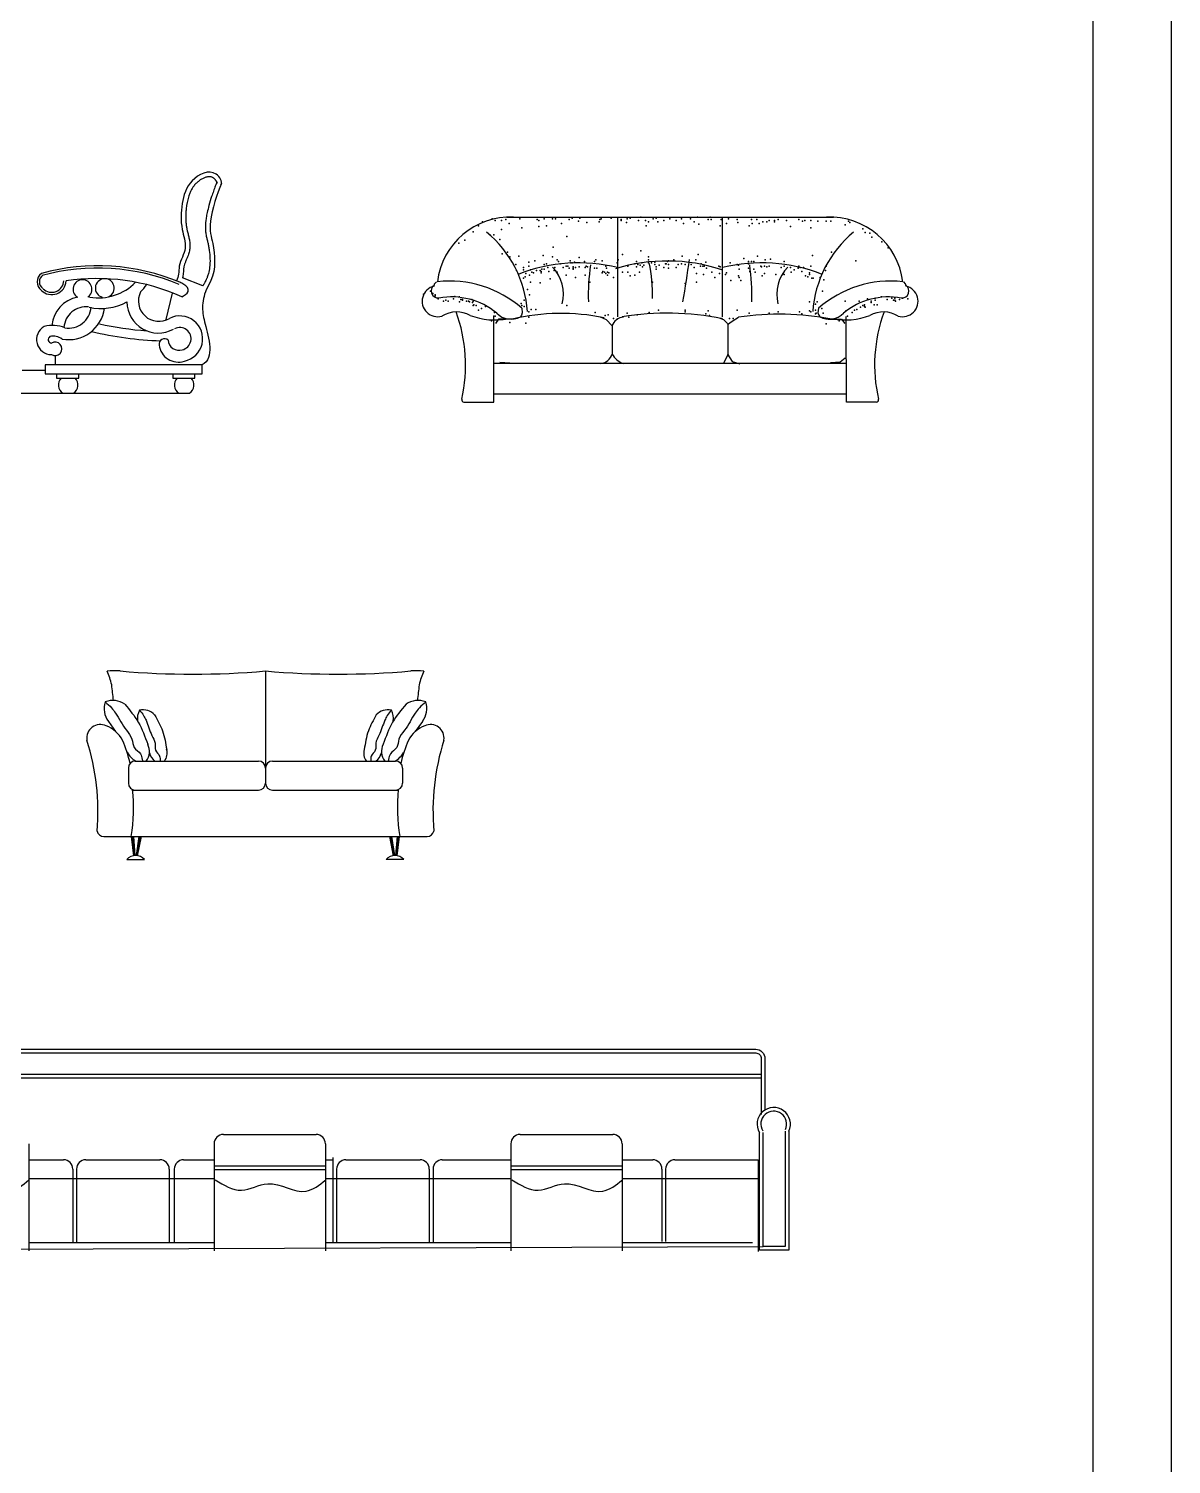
# Model space of a CAD drawing. Header units: inches. Extents: x 11.4 to 53.9, y 10.8 to 35.6.
# Drawn here: x 48.95 to 53.88, y 23.24 to 29.44 of the extents above; entities that cross this region are included whole.
import ezdxf

# ---------------------------------------------------------------- set-up
doc = ezdxf.new("R2010")
doc.units = ezdxf.units.IN
doc.header["$MEASUREMENT"] = 0
for name, color, linetype in [('02', 2, 'Continuous'), ('1', 1, 'Continuous'), ('4', 4, 'Continuous'), ('kadrbm', 4, 'Continuous')]:
    doc.layers.add(name, color=color, linetype=linetype)

# ---------------------------------------------------------------- blocks, each defined once
blk = doc.blocks.new('kadrbm')
at = {"layer": 'kadrbm', "color": 4}
blk.add_lwpolyline([(0, 0), (0, 24.7972), (21, 24.7972), (21, 0), (0, 0)], close=True, dxfattribs=at)
blk.add_lwpolyline([(20.6631, 0.3257), (20.6631, 24.4603), (0.3369, 24.4603), (0.3369, 0.3257), (20.6631, 0.3257)], dxfattribs=at)

msp = doc.modelspace()

# ---------------------------------------------------------------- linework, layer by layer
at = {"layer": '02'}
for p, q in [((49.5657, 28.2976), (49.5378, 28.1841)), ((49.0602, 28.0284), (49.0602, 27.9894)), ((48.9184, 27.9665), (49.017, 27.9665)), ((50.8241, 27.8285), (50.9525, 27.8281)), ((52.4746, 27.8624), (50.9526, 27.8624)), ((52.6031, 27.8285), (52.4747, 27.8281)), ((47.899, 24.9278), (52.107, 24.9278)), ((47.899, 24.9118), (52.107, 24.9118)), ((49.7864, 24.6677), (50.1864, 24.6677)), ((51.0664, 24.6677), (51.4664, 24.6677)), ((48.9464, 24.6277), (48.9464, 24.165)), ((49.7464, 24.6277), (49.7464, 24.165)), ((50.2264, 24.6277), (50.2264, 24.165)), ((51.0264, 24.6277), (51.0264, 24.165)), ((51.5064, 24.6277), (51.5064, 24.165)), ((48.9464, 24.5583), (49.0967, 24.5583)), ((49.1927, 24.5583), (49.5127, 24.5583)), ((49.6146, 24.5583), (49.7464, 24.5583)), ((50.2264, 24.5583), (50.2588, 24.5583)), ((50.2588, 24.5676), (50.2588, 24.205)), ((50.3148, 24.5583), (50.6348, 24.5583)), ((50.7308, 24.5583), (51.0264, 24.5583)), ((51.5064, 24.5583), (51.6385, 24.5583)), ((51.7345, 24.5583), (52.0933, 24.5583)), ((52.0933, 24.5583), (52.0933, 24.163)), ((48.9464, 24.4783), (49.7464, 24.4783)), ((49.1367, 24.5183), (49.1367, 24.2037)), ((49.1527, 24.5183), (49.1527, 24.2037)), ((49.5527, 24.5183), (49.5527, 24.2037)), ((49.5746, 24.5183), (49.5746, 24.2037)), ((49.7473, 24.5318), (50.2236, 24.5318)), ((49.7473, 24.5158), (50.2236, 24.5158)), ((50.2264, 24.4783), (51.0264, 24.4783)), ((50.2748, 24.5183), (50.2748, 24.205)), ((50.6748, 24.5183), (50.6748, 24.205)), ((50.6908, 24.5183), (50.6908, 24.205)), ((51.0273, 24.5318), (51.5036, 24.5318)), ((51.0273, 24.5158), (51.5036, 24.5158)), ((51.5064, 24.4783), (52.0933, 24.4783)), ((51.6785, 24.5183), (51.6785, 24.2054)), ((51.6945, 24.5183), (51.6945, 24.2054)), ((47.9267, 24.1688), (52.1153, 24.1848)), ((48.9464, 24.2019), (49.7464, 24.2019)), ((50.2264, 24.2019), (51.0264, 24.2019)), ((51.5064, 24.2019), (52.0685, 24.2019))]:
    msp.add_line(p, q, dxfattribs=at)
for points in [[(51.0088, 28.626), (52.4185, 28.626)], [(49.0669, 27.9506), (49.0669, 27.9318), (49.1626, 27.9318), (49.1626, 27.9506)], [(49.568, 27.9506), (49.568, 27.9318), (49.6637, 27.9318), (49.6637, 27.9506)], [(52.2259, 24.682), (52.2259, 24.1688), (52.0993, 24.1688), (52.0993, 24.6755)], [(52.2099, 24.682), (52.2099, 24.1848), (52.1153, 24.1848), (52.1153, 24.6755)]]:
    msp.add_lwpolyline(points, dxfattribs=at)
msp.add_lwpolyline([(49.017, 27.9506), (49.6947, 27.9506), (49.6947, 27.9894), (49.017, 27.9894)], close=True, dxfattribs=at)
for points in [[(47.8882, 24.7615), (47.8882, 24.9952, -0.414214), (47.9282, 25.0352), (52.083, 25.0352, -0.414214), (52.123, 24.9952), (52.123, 24.7734)], [(47.9042, 24.7615), (47.9042, 24.9952, -0.414214), (47.9282, 25.0192), (52.083, 25.0192, -0.414214), (52.107, 24.9952), (52.107, 24.7534)]]:
    msp.add_lwpolyline(points, format="xyb", dxfattribs=at)
for centre, radius, start, end in [((51.0237, 28.3102), 0.3161, 87.29345, 173.19313), ((52.4035, 28.3102), 0.3161, 6.80687, 92.70655), ((49.028, 28.347), 0.0455, 126.21315, 233.76336), ((49.028, 28.347), 0.0355, 126.21315, 233.76336), ((49.2445, 27.4983), 0.9181, 67.28445, 105.36874), ((49.2445, 27.4983), 0.9081, 67.28445, 105.36874), ((49.0455, 28.3543), 0.0625, 224.75548, 356.97862), ((49.0455, 28.3543), 0.0525, 224.75548, 356.97862), ((49.2416, 27.4704), 0.8906, 65.82453, 98.63587), ((49.1784, 28.3153), 0.0408, 303.56068, 237.07963), ((49.2482, 28.4997), 0.2217, 260.09444, 315.94148), ((49.2746, 28.3201), 0.0408, 295.28326, 254.8254), ((49.2576, 28.474), 0.2418, 315.22903, 324.92327), ((50.7105, 28.2633), 0.0667, 102.84637, 286.56868), ((52.7168, 28.2633), 0.0667, 253.43132, 77.15363), ((49.1835, 28.1465), 0.1373, 101.47801, 174.79891), ((49.1835, 28.1465), 0.1373, 78.87026, 82.02655), ((49.2576, 28.474), 0.2418, 257.90285, 297.81794), ((49.2604, 28.48), 0.1993, 254.97716, 255.20698), ((49.506, 28.2618), 0.1356, 180.68969, 298.36176), ((49.5076, 28.2643), 0.0877, 153.2834, 301.3178), ((49.1191, 28.2527), 0.1552, 259.27397, 352.57483), ((49.1932, 28.1443), 0.0949, 82.97482, 176.46315), ((49.1184, 28.2449), 0.0976, 260.49864, 355.5718), ((49.598, 28.1013), 0.0988, 281.75924, 116.96513), ((50.1766, 27.9884), 0.6547, 346.96143, 20.43316), ((51.2438, 27.306), 0.9048, 78.19414, 103.53116), ((51.7002, 27.0036), 1.208, 78.58042, 99.21809), ((52.1834, 27.0262), 1.1815, 78.89679, 98.52765), ((53.2506, 27.9884), 0.6547, 159.56684, 193.03857), ((49.0451, 28.0978), 0.0648, 119.73307, 269.37127), ((49.0498, 28.0198), 0.1392, 67.83104, 105.33335), ((49.5543, 29.5116), 1.4192, 256.27882, 268.38849), ((49.5543, 29.5116), 1.3792, 257.32692, 265.88452), ((49.598, 28.1013), 0.0488, 282.92062, 116.96513), ((49.0451, 28.0978), 0.0148, 119.73307, 269.37127), ((49.0535, 28.053), 0.0598, 52.21477, 105.29222), ((49.0602, 28.0578), 0.0294, 237.46856, 121.27399), ((49.5324, 28.0779), 0.0235, 48.8591, 189.56172), ((49.5925, 28.0844), 0.0839, 187.11879, 287.74939), ((49.5952, 28.0992), 0.0475, 184.3159, 286.73467), ((49.1163, 27.9019), 0.0423, 135.00134, 236.92681), ((49.1163, 27.9019), 0.0423, 303.07319, 44.99866), ((49.6173, 27.9019), 0.0423, 135.00134, 236.92681), ((49.6173, 27.9019), 0.0423, 303.07319, 44.99866), ((50.8242, 27.8385), 0.01, 166.96143, 269.83822), ((52.6031, 27.8385), 0.01, 270.16178, 13.03857), ((52.1609, 24.7124), 0.0718, 334.92555, 210.89752), ((52.1609, 24.7124), 0.0558, 334.92555, 210.89752), ((49.7864, 24.6277), 0.04, 90, 180), ((50.1864, 24.6277), 0.04, 0, 90), ((51.0664, 24.6277), 0.04, 90, 180), ((51.4664, 24.6277), 0.04, 0, 90), ((49.0967, 24.5183), 0.04, 0, 90), ((49.1927, 24.5183), 0.04, 90, 180), ((49.5127, 24.5183), 0.04, 0, 90), ((49.6146, 24.5183), 0.04, 90, 180), ((50.3148, 24.5183), 0.04, 90, 180), ((50.6348, 24.5183), 0.04, 0, 90), ((50.7308, 24.5183), 0.04, 90, 180), ((51.6385, 24.5183), 0.04, 0, 90), ((51.7345, 24.5183), 0.04, 90, 180)]:
    msp.add_arc(centre, radius, start, end, dxfattribs=at)
for points, knots in [([(49.7758, 28.7655), (49.783, 28.7805), (49.7437, 28.8439), (49.6346, 28.7896), (49.6042, 28.684), (49.6001, 28.5833), (49.635, 28.4904), (49.5882, 28.4239), (49.5952, 28.3681), (49.5836, 28.3516)], [0, 0, 0, 0, 49.826436, 157.281519, 264.898916, 376.182802, 458.099965, 540.490019, 603.554572, 603.554572, 603.554572, 603.554572]), ([(49.7776, 28.7713), (49.7601, 28.7312), (49.715, 28.5933), (49.7487, 28.5022), (49.7551, 28.3844), (49.7044, 28.3042), (49.6918, 28.2299), (49.7099, 28.1501), (49.7498, 28.0169), (49.6947, 27.9894)], [78.402257, 78.402257, 78.402257, 78.402257, 188.720995, 285.3616, 444.880463, 490.132026, 569.994302, 657.317621, 842.22483, 842.22483, 842.22483, 842.22483]), ([(49.6064, 28.283), (49.6168, 28.2861), (49.6481, 28.309), (49.62, 28.3347), (49.6044, 28.3427), (49.5986, 28.3457)], [17.542343, 17.542343, 17.542343, 17.542343, 44.204307, 79.348777, 99.754548, 99.754548, 99.754548, 99.754548])]:
    msp.add_open_spline(points, degree=3, knots=knots, dxfattribs=at)
for points in [[(48.4713, 24.4713), (48.5844, 24.427), (48.6974, 24.4552), (48.8629, 24.423), (48.9476, 24.4713)], [(49.7513, 24.4713), (49.8644, 24.427), (49.9774, 24.4552), (50.1429, 24.423), (50.2276, 24.4713)], [(51.0313, 24.4713), (51.1444, 24.427), (51.2574, 24.4552), (51.4229, 24.423), (51.5076, 24.4713)]]:
    msp.add_spline(points, degree=3, dxfattribs=at)
for p in [(52.5452, 28.5763), (52.5551, 28.5599), (52.5748, 28.5566), (52.5847, 28.5401), (51.624, 28.2148)]:
    msp.add_point(p, dxfattribs=at)
at = {"layer": '1'}
for p, q in [((51.4886, 28.196), (51.4886, 28.626)), ((51.9386, 28.626), (51.9386, 28.196)), ((49.6982, 28.3295), (49.6102, 28.3641)), ((50.6956, 28.3284), (50.6977, 28.338)), ((50.6977, 28.338), (50.7058, 28.3477)), ((52.7295, 28.338), (52.7214, 28.3477)), ((52.7316, 28.3284), (52.7295, 28.338)), ((50.8033, 28.2847), (50.8033, 28.2803)), ((52.6239, 28.2847), (52.6239, 28.2803)), ((50.9525, 27.8281), (50.9536, 28.1981)), ((50.9536, 28.2215), (50.9537, 28.2251)), ((51.0718, 28.2039), (51.0677, 28.1967)), ((51.0758, 28.2136), (51.0718, 28.2039)), ((51.0739, 28.233), (51.0758, 28.2136)), ((51.4113, 28.196), (51.4374, 28.1842)), ((51.9277, 28.1899), (51.9444, 28.1842)), ((51.9821, 28.1773), (52.0082, 28.1946)), ((52.3534, 28.233), (52.3514, 28.2136)), ((52.3514, 28.2136), (52.3555, 28.2039)), ((52.3555, 28.2039), (52.3595, 28.1967)), ((52.4736, 28.2215), (52.4736, 28.2251)), ((52.4747, 27.8281), (52.4736, 28.1981)), ((50.9739, 28.1855), (50.9598, 28.167)), ((51.0311, 28.1859), (50.9739, 28.1855)), ((51.4374, 28.1842), (51.4631, 28.1578)), ((51.4631, 28.1578), (51.4631, 28.0353)), ((51.9444, 28.1842), (51.9618, 28.1668)), ((51.9618, 28.1633), (51.9821, 28.1773)), ((51.9627, 28.164), (51.9627, 28.0311)), ((52.3961, 28.1859), (52.4533, 28.1855)), ((52.4533, 28.1855), (52.4674, 28.167)), ((51.9647, 28.0347), (51.9435, 27.9966)), ((51.9618, 28.0347), (51.9821, 28.0034)), ((51.9821, 28.0034), (52.014, 27.993)), ((52.4688, 28.0174), (52.4479, 28.0006)), ((50.953, 27.9966), (52.4742, 27.9966)), ((50.9793, 28.0006), (51.022, 27.9977)), ((50.9899, 27.9986), (51.0326, 27.9958)), ((52.4479, 28.0006), (52.4052, 27.9977))]:
    msp.add_line(p, q, dxfattribs=at)
for centre, radius, start, end in [((50.6135, 28.1862), 0.4857, 3.84825, 50.56954), ((52.8138, 28.1862), 0.4857, 129.43046, 176.15175), ((51.7001, 27.6757), 0.7613, 71.88455, 106.95937), ((45.6054, 29.3039), 6.2513, 350.39618, 352.09093), ((51.3185, 27.7133), 0.7154, 76.35379, 111.10015), ((51.0858, 28.2938), 0.1679, 345.45641, 44.23037), ((52.2806, 28.2867), 0.9201, 171.65408, 181.60514), ((50.8842, 28.2844), 0.7536, 359.28745, 11.11373), ((52.1087, 27.7133), 0.7154, 68.89985, 103.64621), ((51.1466, 28.2867), 0.9201, 358.39486, 8.34592), ((52.3415, 28.2938), 0.1679, 135.76963, 194.54359), ((50.7135, 28.3077), 0.0305, 123.55036, 275.35227), ((50.7615, 27.8767), 0.4738, 48.75675, 96.26003), ((52.6657, 27.8767), 0.4738, 83.73997, 131.24325), ((52.7137, 28.3077), 0.0305, 264.64773, 56.44964), ((50.7704, 27.9749), 0.3072, 50.59006, 100.12985), ((52.6568, 27.9749), 0.3072, 79.87015, 129.40994), ((50.7932, 28.0929), 0.1241, 61.97203, 120.88892), ((50.9607, 28.487), 0.3047, 249.01259, 280.05579), ((51.0266, 28.2702), 0.0843, 223.46154, 299.17479), ((51.5163, 28.1384), 0.0567, 93.59298, 161.03071), ((52.4006, 28.2702), 0.0843, 240.82521, 316.53846), ((52.4665, 28.487), 0.3047, 259.94421, 290.98741), ((52.634, 28.0929), 0.1241, 59.11108, 118.02797), ((51.4096, 28.05), 0.0554, 275.90716, 344.65687), ((51.5436, 28.0818), 0.093, 209.98265, 249.18123)]:
    msp.add_arc(centre, radius, start, end, dxfattribs=at)
for points, knots in [([(49.7578, 28.7742), (49.7578, 28.7742), (49.7578, 28.7742), (49.7578, 28.7743), (49.7578, 28.7743), (49.7579, 28.7745), (49.7579, 28.7746), (49.7579, 28.7749), (49.7579, 28.7751), (49.7579, 28.7757), (49.7578, 28.776), (49.7576, 28.777), (49.7574, 28.7778), (49.7568, 28.7795), (49.7564, 28.7804), (49.7554, 28.7825), (49.7547, 28.7835), (49.7533, 28.7857), (49.7525, 28.7868), (49.7503, 28.7893), (49.7489, 28.7907), (49.7468, 28.7926), (49.746, 28.7932), (49.7442, 28.7946), (49.7431, 28.7954), (49.7409, 28.7966), (49.7398, 28.7972), (49.737, 28.7985), (49.7352, 28.7991), (49.7315, 28.7999), (49.7296, 28.8002), (49.7255, 28.8004), (49.7234, 28.8004), (49.719, 28.8), (49.7168, 28.7996), (49.7121, 28.7986), (49.7096, 28.7979), (49.7033, 28.7957), (49.6994, 28.7939), (49.6916, 28.7898), (49.6877, 28.7873), (49.6802, 28.782), (49.6765, 28.7791), (49.6712, 28.7744), (49.6694, 28.7727), (49.6638, 28.767), (49.6604, 28.7631), (49.6542, 28.7549), (49.6515, 28.7506), (49.6465, 28.7419), (49.6443, 28.7374), (49.6403, 28.7281), (49.6385, 28.7234), (49.6346, 28.7109), (49.6326, 28.703), (49.6301, 28.6909), (49.6294, 28.6869), (49.6284, 28.681), (49.6281, 28.6793), (49.6276, 28.6758), (49.6273, 28.674), (49.6266, 28.6688), (49.6261, 28.6653), (49.625, 28.6548), (49.6244, 28.6479), (49.6234, 28.6284), (49.6235, 28.616), (49.6249, 28.6002), (49.6252, 28.5968), (49.626, 28.591), (49.6263, 28.5885), (49.6271, 28.5837), (49.6275, 28.5813), (49.6283, 28.5776), (49.6285, 28.5762), (49.6291, 28.5735), (49.6294, 28.5721), (49.6304, 28.5679), (49.631, 28.5651), (49.6331, 28.5567), (49.6345, 28.5512), (49.6372, 28.5398), (49.6385, 28.5339), (49.6406, 28.5219), (49.6414, 28.5158), (49.642, 28.5049), (49.6421, 28.5003), (49.6417, 28.494), (49.6415, 28.4925), (49.6412, 28.49), (49.6411, 28.4891), (49.6409, 28.4874), (49.6407, 28.4865), (49.6403, 28.4839), (49.64, 28.4822), (49.6388, 28.4771), (49.6379, 28.4738), (49.636, 28.4675), (49.6349, 28.4644), (49.6321, 28.4567), (49.6303, 28.4523), (49.6267, 28.4436), (49.625, 28.4393), (49.6217, 28.4311), (49.6202, 28.4271), (49.6177, 28.4192), (49.6167, 28.4154), (49.6158, 28.4108), (49.6157, 28.4101), (49.6153, 28.4079), (49.6151, 28.4064), (49.6145, 28.4018), (49.6143, 28.3985), (49.6137, 28.3916), (49.6135, 28.388), (49.6128, 28.3805), (49.6124, 28.3766), (49.6114, 28.3698), (49.6109, 28.367), (49.6102, 28.3641)], [0, 0, 0, 0, 1.653439, 1.653439, 4.960316, 4.960316, 8.267193, 8.267193, 11.574071, 11.574071, 14.880948, 14.880948, 20.247652, 20.247652, 25.614356, 25.614356, 30.981061, 30.981061, 36.347765, 36.347765, 43.862925, 43.862925, 47.731213, 47.731213, 53.49536, 53.49536, 59.259508, 59.259508, 68.340871, 68.340871, 77.422233, 77.422233, 86.503596, 86.503596, 95.584958, 95.584958, 104.666321, 104.666321, 118.869301, 118.869301, 133.072282, 133.072282, 147.275262, 147.275262, 155.06844, 155.06844, 172.261369, 172.261369, 189.454298, 189.454298, 206.647227, 206.647227, 223.840156, 223.840156, 250.363652, 250.363652, 263.421899, 263.421899, 268.978257, 268.978257, 274.534614, 274.534614, 285.647329, 285.647329, 307.872758, 307.872758, 347.811505, 347.811505, 358.692215, 358.692215, 366.659352, 366.659352, 374.338338, 374.338338, 378.737968, 378.737968, 383.137597, 383.137597, 391.936856, 391.936856, 408.455608, 408.455608, 424.97436, 424.97436, 441.493112, 441.493112, 453.332077, 453.332077, 457.268407, 457.268407, 459.49321, 459.49321, 461.718014, 461.718014, 466.167621, 466.167621, 475.066836, 475.066836, 483.966051, 483.966051, 497.758943, 497.758943, 511.551835, 511.551835, 525.344727, 525.344727, 539.13762, 539.13762, 541.775033, 541.775033, 546.869783, 546.869783, 556.971759, 556.971759, 567.073735, 567.073735, 577.175711, 577.175711, 584.268096, 584.268096, 584.268096, 584.268096]), ([(49.7593, 28.7793), (49.7568, 28.7736), (49.7542, 28.7673), (49.7489, 28.7537), (49.7462, 28.7465), (49.7408, 28.7315), (49.7382, 28.7236), (49.7315, 28.7029), (49.7275, 28.6898), (49.7212, 28.6664), (49.7186, 28.6561), (49.7147, 28.6382), (49.7133, 28.6306), (49.7115, 28.6199), (49.7111, 28.6167), (49.7104, 28.6114), (49.7102, 28.6093), (49.7097, 28.6052), (49.7096, 28.6032), (49.7091, 28.5972), (49.7089, 28.5934), (49.7086, 28.582), (49.7088, 28.5748), (49.7099, 28.5613), (49.7108, 28.555), (49.7129, 28.543), (49.7141, 28.5374), (49.7166, 28.5265), (49.7178, 28.5213), (49.7197, 28.5135), (49.7203, 28.5108), (49.7214, 28.5055), (49.722, 28.5028), (49.7236, 28.4945), (49.7245, 28.4888), (49.727, 28.4711), (49.7281, 28.4588), (49.7288, 28.434), (49.7283, 28.4215), (49.7258, 28.4004), (49.7242, 28.3915), (49.7213, 28.3804), (49.7205, 28.3779), (49.7189, 28.3727), (49.7179, 28.3699), (49.7161, 28.3653), (49.7154, 28.3634), (49.7139, 28.3601), (49.7133, 28.3588), (49.712, 28.356), (49.7113, 28.3546), (49.7092, 28.3503), (49.7076, 28.3474), (49.7039, 28.3404), (49.7017, 28.3362), (49.699, 28.331), (49.6986, 28.3302), (49.6982, 28.3295)], [78.402257, 78.402257, 78.402257, 78.402257, 93.413047, 93.413047, 108.423836, 108.423836, 123.434626, 123.434626, 147.099284, 147.099284, 165.842915, 165.842915, 180.532625, 180.532625, 187.013495, 187.013495, 191.385827, 191.385827, 195.758159, 195.758159, 204.502823, 204.502823, 222.444025, 222.444025, 240.385228, 240.385228, 258.326431, 258.326431, 276.267633, 276.267633, 285.618376, 285.618376, 294.969118, 294.969118, 313.670603, 313.670603, 351.933308, 351.933308, 390.196013, 390.196013, 419.09093, 419.09093, 427.8103, 427.8103, 437.516018, 437.516018, 444.629764, 444.629764, 449.78526, 449.78526, 454.940757, 454.940757, 465.25175, 465.25175, 479.161948, 479.161948, 481.582062, 481.582062, 481.582062, 481.582062])]:
    msp.add_open_spline(points, degree=3, knots=knots, dxfattribs=at)
for p in [(51.2918, 28.6223), (51.3247, 28.6223), (51.4595, 28.6223), (51.5418, 28.6223), (51.5879, 28.6256), (51.6537, 28.6223), (51.8313, 28.6256), (51.8872, 28.6256), (50.8641, 28.5631), (50.8871, 28.5894), (50.9036, 28.6059), (50.9463, 28.619), (50.9595, 28.6124), (50.9858, 28.6124), (50.9858, 28.573), (51.0055, 28.6157), (51.0187, 28.5993), (51.0648, 28.619), (51.0746, 28.5796), (51.1404, 28.6157), (51.147, 28.6124), (51.147, 28.5861), (51.17, 28.619), (51.1799, 28.5894), (51.2062, 28.619), (51.2194, 28.619), (51.2457, 28.5993), (51.2786, 28.6157), (51.3181, 28.6091), (51.3543, 28.6026), (51.4069, 28.6059), (51.4102, 28.6157), (51.4168, 28.619), (51.5023, 28.6157), (51.5023, 28.6124), (51.5253, 28.6026), (51.5286, 28.619), (51.578, 28.6124), (51.6076, 28.6124), (51.6109, 28.5894), (51.6208, 28.6059), (51.6405, 28.619), (51.6602, 28.6059), (51.6865, 28.6124), (51.7129, 28.619), (51.7392, 28.6124), (51.7622, 28.619), (51.7721, 28.5993), (51.8017, 28.619), (51.8181, 28.6059), (51.8379, 28.596), (51.8774, 28.6157), (51.8905, 28.6157), (51.93, 28.5894), (51.9333, 28.6157), (51.9563, 28.5993), (51.9662, 28.619), (52.0024, 28.6157), (52.0057, 28.6026), (52.055, 28.5894), (52.0649, 28.6157), (52.0682, 28.5993), (52.0879, 28.6157), (52.0978, 28.5993), (52.1142, 28.6059), (52.1307, 28.6059), (52.1406, 28.6124), (52.1636, 28.6124), (52.1636, 28.6059), (52.18, 28.6157), (52.2162, 28.6124), (52.2327, 28.5861), (52.2689, 28.6157), (52.2853, 28.6091), (52.2952, 28.6124), (52.3215, 28.6124), (52.3215, 28.5796), (52.3511, 28.6091), (52.3873, 28.6091), (52.407, 28.6091), (52.4695, 28.5927), (52.4827, 28.6091), (52.4893, 28.6026), (50.8016, 28.5139), (50.8279, 28.527), (50.9365, 28.55), (50.9529, 28.55), (50.9792, 28.5303), (51.2687, 28.5434), (52.6275, 28.5204), (50.9891, 28.4678), (51.0121, 28.4744), (51.022, 28.4547), (51.0615, 28.458), (51.1306, 28.4383), (51.1667, 28.4613), (51.2062, 28.4547), (51.2095, 28.4974), (51.226, 28.4416), (51.2819, 28.4383), (51.3214, 28.4514), (51.3937, 28.4416), (51.4201, 28.4383), (51.4892, 28.4416), (51.5089, 28.4646), (51.5879, 28.481), (51.6208, 28.4547), (51.6208, 28.4416), (51.7063, 28.4383), (51.7293, 28.4416), (51.7655, 28.458), (51.8247, 28.4416), (51.8346, 28.4646), (52.032, 28.4481), (52.0912, 28.458), (52.1241, 28.4416), (52.1471, 28.4448), (52.3281, 28.4613), (52.4103, 28.4744), (52.5156, 28.4383), (52.6538, 28.4941), (51.0384, 28.4218), (51.0483, 28.4218), (51.0516, 28.3956), (51.0812, 28.4087), (51.0812, 28.3988), (51.0911, 28.3824), (51.1042, 28.4317), (51.1042, 28.4153), (51.1075, 28.3758), (51.1108, 28.3988), (51.1174, 28.389), (51.124, 28.3857), (51.1371, 28.3956), (51.1536, 28.3956), (51.1569, 28.3923), (51.1569, 28.3857), (51.1602, 28.4021), (51.17, 28.4218), (51.17, 28.4021), (51.1799, 28.4251), (51.1865, 28.4087), (51.1898, 28.3923), (51.2128, 28.3956), (51.2161, 28.4087), (51.226, 28.389), (51.2325, 28.435), (51.2391, 28.4251), (51.2523, 28.4087), (51.2654, 28.4153), (51.2654, 28.3758), (51.272, 28.4153), (51.2786, 28.4054), (51.2852, 28.4284), (51.2918, 28.4284), (51.2951, 28.412), (51.2951, 28.4054), (51.2951, 28.4021), (51.3016, 28.4317), (51.3049, 28.4087), (51.3214, 28.412), (51.3444, 28.435), (51.3477, 28.4087), (51.3477, 28.3758), (51.351, 28.4153), (51.3576, 28.412), (51.3872, 28.435), (51.3872, 28.4054), (51.397, 28.4054), (51.4201, 28.3857), (51.4234, 28.3923), (51.4299, 28.389), (51.4365, 28.4153), (51.4365, 28.3824), (51.4398, 28.4054), (51.4431, 28.389), (51.4431, 28.3758), (51.4497, 28.3857), (51.4859, 28.4284), (51.5089, 28.389), (51.5319, 28.4153), (51.5319, 28.389), (51.5615, 28.4251), (51.5615, 28.3758), (51.5681, 28.435), (51.5681, 28.412), (51.5747, 28.4218), (51.5813, 28.389), (51.5846, 28.4186), (51.5911, 28.4284), (51.5944, 28.412), (51.601, 28.4186), (51.6208, 28.4284), (51.6339, 28.4284), (51.6471, 28.4317), (51.6471, 28.4218), (51.6537, 28.412), (51.6537, 28.4021), (51.6668, 28.4186), (51.6865, 28.4087), (51.6931, 28.4251), (51.6964, 28.4251), (51.703, 28.435), (51.7063, 28.4218), (51.7063, 28.4054), (51.7392, 28.4087), (51.7491, 28.4218), (51.7622, 28.4251), (51.7787, 28.4218), (51.805, 28.4218), (51.8181, 28.4087), (51.828, 28.3824), (51.8445, 28.4153), (51.8478, 28.4251), (51.8543, 28.4153), (51.8576, 28.3791), (51.8609, 28.4153), (51.8675, 28.4317), (51.8708, 28.4054), (51.8938, 28.389), (51.9234, 28.4153), (51.9267, 28.3824), (51.93, 28.412), (51.953, 28.3791), (51.9563, 28.3857), (51.9728, 28.4284), (52.0024, 28.4218), (52.009, 28.4186), (52.0122, 28.4021), (52.0517, 28.435), (52.0517, 28.4251), (52.0517, 28.4054), (52.0583, 28.3923), (52.0649, 28.435), (52.0748, 28.435), (52.0748, 28.4021), (52.0813, 28.389), (52.1044, 28.4153), (52.1077, 28.412), (52.1208, 28.4153), (52.1208, 28.3824), (52.1307, 28.412), (52.1406, 28.4153), (52.1702, 28.3791), (52.1932, 28.4087), (52.2064, 28.435), (52.2064, 28.4153), (52.2064, 28.3791), (52.2327, 28.4087), (52.236, 28.389), (52.2491, 28.3988), (52.2656, 28.4054), (52.2689, 28.4153), (52.2754, 28.4087), (52.282, 28.3923), (52.2886, 28.4087), (52.3149, 28.3857), (52.3149, 28.3791), (52.3215, 28.4153), (52.384, 28.3956), (52.3873, 28.4153), (51.0812, 28.3627), (51.0878, 28.3693), (51.0977, 28.3134), (51.1108, 28.3463), (51.1536, 28.343), (51.1964, 28.3594), (51.3049, 28.366), (51.3674, 28.3463), (51.4694, 28.366), (51.5418, 28.3726), (51.6372, 28.3463), (51.7787, 28.3397), (51.828, 28.3463), (51.907, 28.366), (51.9761, 28.3528), (52.009, 28.3726), (52.0122, 28.366), (52.0188, 28.3528), (52.1109, 28.3726), (52.2985, 28.3726), (52.3083, 28.3693), (52.3248, 28.3627), (52.3314, 28.3627), (52.361, 28.366), (52.3774, 28.3561), (50.6502, 28.2937), (50.6798, 28.3068), (50.6897, 28.297), (50.6996, 28.2904), (50.6996, 28.2871), (50.7127, 28.2773), (50.7127, 28.274), (50.7358, 28.2641), (50.7456, 28.2674), (50.7555, 28.2641), (50.7785, 28.274), (50.7851, 28.2838), (50.8049, 28.2608), (50.8114, 28.2707), (50.818, 28.2707), (50.818, 28.2674), (50.8345, 28.2641), (50.8443, 28.2641), (50.8476, 28.2608), (50.8575, 28.2707), (50.8608, 28.2575), (50.8641, 28.2641), (51.0713, 28.2543), (51.0845, 28.2674), (51.1075, 28.2904), (52.3149, 28.2608), (52.3412, 28.251), (52.3478, 28.2608), (52.3708, 28.3068), (52.4695, 28.2641), (52.5288, 28.2641), (52.5649, 28.274), (52.5814, 28.2641), (52.5814, 28.2575), (52.5978, 28.2773), (52.5978, 28.2674), (52.6505, 28.2707), (52.6702, 28.2773), (52.6768, 28.2674), (52.6834, 28.2773), (52.6834, 28.2674), (52.6867, 28.2641), (52.7031, 28.2707), (52.7163, 28.2773), (52.7393, 28.274), (50.8641, 28.2444), (50.8674, 28.2477), (50.8772, 28.2444), (50.8871, 28.2247), (50.9003, 28.2313), (50.9167, 28.2411), (50.9529, 28.1984), (50.9562, 28.2148), (50.9595, 28.1984), (51.0746, 28.2444), (51.0845, 28.2411), (51.1042, 28.2181), (51.1042, 28.1951), (51.1141, 28.228), (51.1338, 28.228), (51.2687, 28.2444), (51.3905, 28.2148), (51.4332, 28.2017), (51.4464, 28.205), (51.4694, 28.1885), (51.5286, 28.2115), (51.5352, 28.1951), (51.5714, 28.205), (51.6635, 28.2247), (51.7787, 28.2247), (51.7787, 28.2181), (51.8675, 28.2083), (51.8774, 28.2214), (51.8839, 28.2017), (51.9366, 28.1885), (51.9695, 28.1885), (51.9859, 28.1885), (52.0024, 28.2247), (52.055, 28.2115), (52.1406, 28.2115), (52.18, 28.2181), (52.2721, 28.2181), (52.282, 28.2083), (52.3149, 28.2214), (52.3215, 28.2181), (52.3412, 28.2247), (52.3412, 28.2083), (52.3445, 28.2115), (52.3676, 28.2313), (52.3741, 28.2115), (52.4794, 28.1984), (52.4991, 28.2148), (52.509, 28.2247), (52.5189, 28.228), (52.5353, 28.2378), (52.5452, 28.2444), (52.5518, 28.2477), (52.5518, 28.2411), (52.5551, 28.2378), (52.5946, 28.2477), (52.6077, 28.2477), (50.943, 28.1787), (51.022, 28.1721), (51.0911, 28.1688), (51.4859, 28.1853), (52.3873, 28.1655), (52.4432, 28.1787)]:
    msp.add_point(p, dxfattribs=at)
at = {"layer": '4'}
for p, q in [((45.8513, 27.8665), (49.6404, 27.8665)), ((49.9678, 26.6678), (49.9678, 26.1837)), ((49.2901, 26.4499), (49.3213, 26.4061)), ((50.6455, 26.4499), (50.6144, 26.4061)), ((49.4062, 26.279), (49.9378, 26.279)), ((49.9978, 26.279), (50.5294, 26.279)), ((49.3762, 26.249), (49.3762, 26.1837)), ((50.5594, 26.249), (50.5594, 26.1837)), ((49.3947, 26.1537), (49.9378, 26.1537)), ((49.9978, 26.1537), (50.5409, 26.1537)), ((49.2703, 25.9537), (50.6653, 25.9537)), ((49.3883, 25.9537), (49.3988, 25.8704)), ((49.3933, 25.9537), (49.402, 25.8709)), ((49.3981, 25.9537), (49.4044, 25.8712)), ((49.4215, 25.9537), (49.4098, 25.8712)), ((49.4266, 25.9537), (49.4131, 25.8708)), ((49.431, 25.9537), (49.4147, 25.8705)), ((50.5027, 25.9537), (50.5189, 25.8705)), ((50.5071, 25.9537), (50.5206, 25.8708)), ((50.5122, 25.9537), (50.5239, 25.8712)), ((50.5356, 25.9537), (50.5293, 25.8712)), ((50.5404, 25.9537), (50.5316, 25.8709)), ((50.5454, 25.9537), (50.5349, 25.8704)), ((49.3692, 25.8537), (49.4454, 25.8537)), ((50.5644, 25.8537), (50.4882, 25.8537))]:
    msp.add_line(p, q, dxfattribs=at)
for centre, radius, start, end in [((49.3145, 26.4039), 0.2652, 84.30943, 96.53714), ((49.0128, 26.5415), 0.2993, 12.86504, 24.85812), ((49.6539, 30.2882), 3.634, 265.0569, 274.95476), ((50.2817, 30.2882), 3.634, 265.04524, 274.9431), ((50.6211, 26.4039), 0.2652, 83.46286, 95.69057), ((50.9228, 26.5415), 0.2993, 155.14188, 167.13496), ((45.0005, 26.1048), 4.3334, 5.76863, 6.67083), ((54.9351, 26.1048), 4.3334, 173.32917, 174.23137), ((49.364, 26.5052), 0.0922, 161.6688, 216.80879), ((49.3094, 26.4497), 0.0907, 55.07062, 111.31181), ((50.6262, 26.4497), 0.0907, 68.68819, 124.92938), ((50.5716, 26.5052), 0.0922, 323.19121, 18.3312), ((49.4891, 26.4634), 0.0738, 151.00786, 189.44149), ((49.4379, 26.4279), 0.0725, 44.40968, 100.65087), ((50.4977, 26.4279), 0.0725, 79.34913, 135.59032), ((50.4465, 26.4634), 0.0738, 350.55851, 28.99214), ((49.256, 26.3778), 0.059, 65.37226, 188.22089), ((49.2283, 26.302), 0.1395, 28.47796, 67.98713), ((50.7073, 26.302), 0.1395, 112.01287, 151.52204), ((50.6796, 26.3778), 0.059, 351.77911, 114.62774), ((48.2414, 26.0645), 1.0036, 354.96895, 17.67955), ((48.8938, 26.1637), 0.501, 12.11083, 24.14463), ((49.4014, 26.3206), 0.066, 320.92515, 27.98176), ((50.5343, 26.3206), 0.066, 152.01824, 219.07485), ((51.0418, 26.1637), 0.501, 155.85537, 167.88917), ((51.6942, 26.0645), 1.0036, 162.32045, 185.03105), ((49.453, 26.3599), 0.0922, 207.8731, 241.38125), ((49.4062, 26.249), 0.03, 90, 180), ((49.5376, 26.336), 0.0738, 197.21216, 230.72031), ((49.4911, 26.3128), 0.0528, 320.21922, 17.32082), ((49.9378, 26.249), 0.03, 0, 90), ((49.9978, 26.249), 0.03, 90, 180), ((50.4445, 26.3128), 0.0528, 162.67918, 219.78078), ((50.398, 26.336), 0.0738, 309.27969, 342.78784), ((50.4826, 26.3599), 0.0922, 298.61875, 332.1269), ((50.5294, 26.249), 0.03, 0, 90), ((49.4062, 26.1837), 0.03, 180, 270), ((48.6463, 26.0786), 0.7525, 350.44411, 5.90044), ((49.9378, 26.1837), 0.03, 270, 0), ((49.9978, 26.1837), 0.03, 180, 270), ((50.5294, 26.1837), 0.03, 270, 0), ((51.2894, 26.0786), 0.7525, 174.09956, 189.55589), ((49.2703, 25.9837), 0.03, 193.78278, 270), ((50.6653, 25.9837), 0.03, 270, 346.21722), ((49.4073, 25.822), 0.0495, 39.73707, 140.26293), ((50.5263, 25.822), 0.0495, 39.73707, 140.26293)]:
    msp.add_arc(centre, radius, start, end, dxfattribs=at)
for points, knots in [([(49.2764, 26.5342), (49.2859, 26.526), (49.3025, 26.5116), (49.3339, 26.4707), (49.3561, 26.4218), (49.3965, 26.3788), (49.3945, 26.333), (49.4313, 26.3165), (49.4348, 26.2918), (49.4378, 26.2813), (49.4384, 26.279)], [0, 0, 0, 0, 37.506288, 65.782259, 153.619658, 198.465285, 236.495883, 274.837161, 300.242842, 307.42838, 307.42838, 307.42838, 307.42838]), ([(50.6592, 26.5342), (50.6497, 26.526), (50.6331, 26.5116), (50.6018, 26.4707), (50.5796, 26.4218), (50.5391, 26.3788), (50.5411, 26.333), (50.5043, 26.3165), (50.5008, 26.2918), (50.4979, 26.2813), (50.4972, 26.279)], [0, 0, 0, 0, 37.506288, 65.782259, 153.619658, 198.465285, 236.495883, 274.837161, 300.242842, 307.42838, 307.42838, 307.42838, 307.42838]), ([(49.4245, 26.4992), (49.4308, 26.4913), (49.4417, 26.4775), (49.4603, 26.4408), (49.4705, 26.3991), (49.4959, 26.3592), (49.4876, 26.3236), (49.5141, 26.3052), (49.5133, 26.2867), (49.5137, 26.2794), (49.5137, 26.279)], [0, 0, 0, 0, 37.506288, 65.782259, 153.619658, 198.465285, 236.495883, 274.837161, 300.242842, 301.926971, 301.926971, 301.926971, 301.926971]), ([(50.5111, 26.4992), (50.5049, 26.4913), (50.4939, 26.4775), (50.4753, 26.4408), (50.4651, 26.3991), (50.4397, 26.3592), (50.448, 26.3236), (50.4216, 26.3052), (50.4224, 26.2867), (50.4219, 26.2794), (50.4219, 26.279)], [0, 0, 0, 0, 37.506288, 65.782259, 153.619658, 198.465285, 236.495883, 274.837161, 300.242842, 301.926971, 301.926971, 301.926971, 301.926971])]:
    msp.add_open_spline(points, degree=3, knots=knots, dxfattribs=at)
for points in [[(49.3613, 26.524), (49.4191, 26.4466), (49.4597, 26.3516)], [(50.5743, 26.524), (50.5165, 26.4466), (50.4759, 26.3516)], [(49.4898, 26.4787), (49.5237, 26.4092), (49.5416, 26.3285)], [(50.4459, 26.4787), (50.4119, 26.4092), (50.394, 26.3285)]]:
    msp.add_spline(points, degree=3, dxfattribs=at)

# ---------------------------------------------------------------- block references
at = {"layer": 'kadrbm'}
msp.add_blockref('kadrbm', (32.876, 10.8457), dxfattribs=at)

doc.saveas('drawing.dxf')
